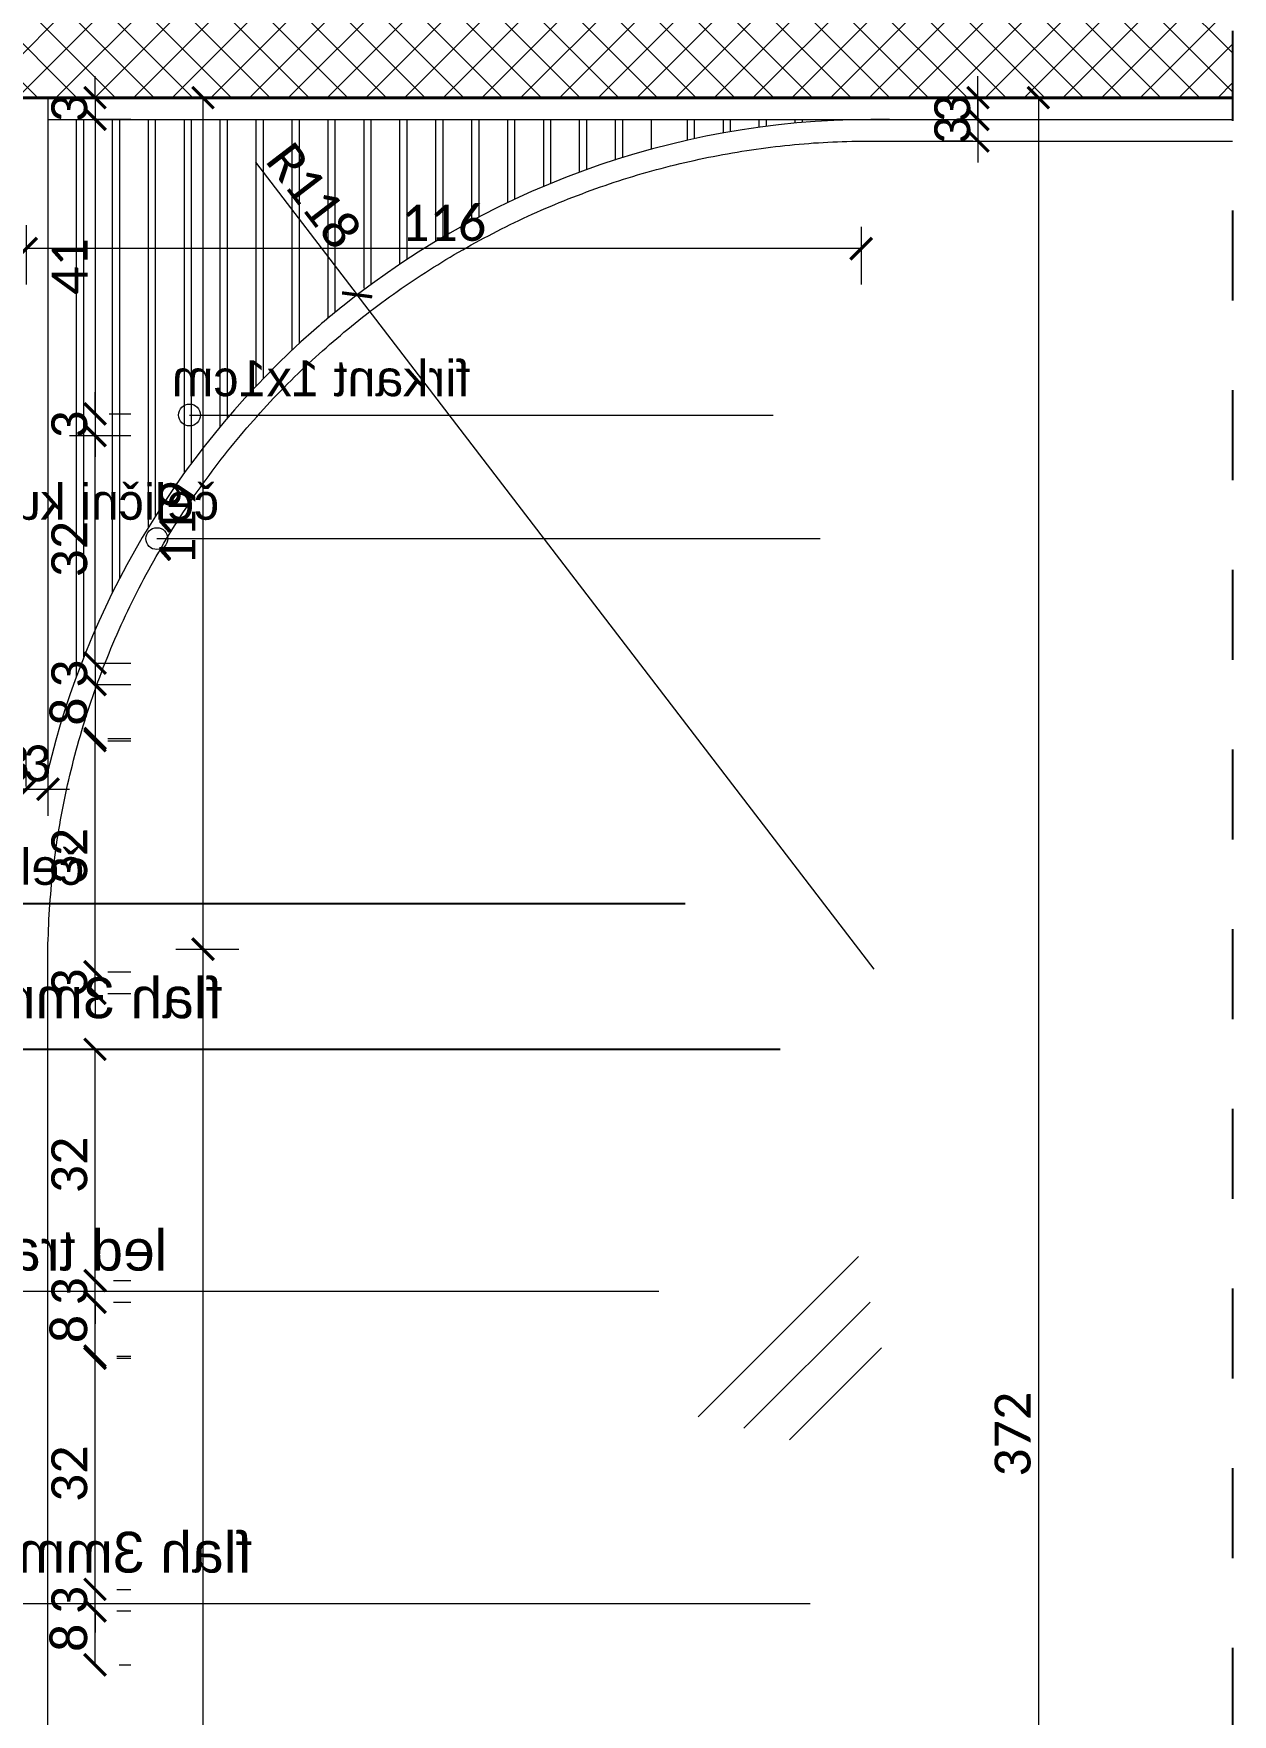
# Model space of a CAD drawing. Header units: centimetres. Extents: x -26724 to 60145, y -23645 to 6771.
# Drawn here: x 7761.1 to 7927.9, y 533.3 to 767.2 of the extents above; entities that cross this region are included whole.
import ezdxf

# ---------------------------------------------------------------- set-up
doc = ezdxf.new("R2010")
doc.units = ezdxf.units.CM
doc.linetypes.add('DALEKOVOD_VN', pattern=[5, 2.5, -2.5])
doc.layers.add('3.IZGLED 2', color=7, linetype='Continuous', lineweight=9, true_color=0x4a4a4a)
doc.layers.add('IZGLED 2', color=253, linetype='Continuous', lineweight=9, true_color=0x828282)
doc.layers.add('4.KOTE', color=88, linetype='Continuous', lineweight=15)
doc.layers.add('zid', color=7, linetype='Continuous', lineweight=40)
doc.layers.add('tekst', color=7, linetype='Continuous')
doc.layers.add('tekst @ 50', color=7, linetype='Continuous')
doc.styles.add('Notes', font='arial.ttf', dxfattribs={"height": 3})
doc.styles.get("Standard").update_dxf_attribs({"font": 'calibri.ttf'})
doc.dimstyles.new('ja 1 30 izgledi zidova', dxfattribs={"dimtxt": 5, "dimasz": 3, "dimexe": 5, "dimexo": 5, "dimgap": 1, "dimtad": 1, "dimdec": 0, "dimtxsty": 'Standard', "dimblk": 'ARCHTICK', "dimcen": 2.5, "dimclrd": 256, "dimclrt": 7, "dimadec": 0, "dimazin": 0, "dimtfac": 1, "dimtdec": 0, "dimtix": 1, "dimtmove": 1, "dimatfit": 3, "dimldrblk": 'ARCHTICK', "dimfxl": 5, "dimfxlon": 1, "dimlwd": 0, "dimlwe": 9, "dimarcsym": 0})

# ---------------------------------------------------------------- blocks, each defined once
blk = doc.blocks.new('_ArchTick')
at = {"color": 0, "linetype": 'ByBlock', "const_width": 0.15}
blk.add_lwpolyline([(-0.5, -0.5), (0.5, 0.5)], dxfattribs=at)
blk = doc.blocks.new('*D1293')
at = {"layer": '4.KOTE', "color": 0, "lineweight": 9, "transparency": 16777216}
for p, q in [((7760.08, 740.56), (7760.08, 732.28)), ((7876.26, 740.34), (7876.26, 732.28))]:
    blk.add_line(p, q, dxfattribs=at)
at = {"layer": '4.KOTE', "lineweight": 0, "transparency": 16777216}
blk.add_line((7876.26, 737.28), (7760.08, 737.28), dxfattribs=at)
at = {"layer": 'Defpoints', "color": 0, "transparency": 16777216}
for p in [(7760.08, 752.26, -13.5), (7876.26, 752.26, 14.67), (7760.08, 737.28)]:
    blk.add_point(p, dxfattribs=at)
at = {"layer": '4.KOTE', "lineweight": 0, "transparency": 16777216, "xscale": 3, "yscale": 3, "zscale": 3, "rotation": 180}
blk.add_blockref('_ArchTick', (7760.08, 737.28), dxfattribs=at)
at = {"layer": '4.KOTE', "lineweight": 0, "transparency": 16777216, "xscale": 3, "yscale": 3, "zscale": 3}
blk.add_blockref('_ArchTick', (7876.26, 737.28), dxfattribs=at)
at = {"layer": '4.KOTE', "color": 7, "transparency": 16777216, "insert": (7818.17, 740.84), "char_height": 5, "attachment_point": 5}
blk.add_mtext('116', dxfattribs=at)
blk = doc.blocks.new('*D1294')
at = {"layer": '4.KOTE', "color": 0, "lineweight": 9, "transparency": 16777216}
for p, q in [((7789.57, 758.29), (7779.67, 758.29)), ((7780.91, 639.79), (7789.67, 639.79))]:
    blk.add_line(p, q, dxfattribs=at)
at = {"layer": '4.KOTE', "lineweight": 0, "transparency": 16777216}
blk.add_line((7784.67, 758.29), (7784.67, 639.79), dxfattribs=at)
at = {"layer": 'Defpoints', "color": 0, "transparency": 16777216}
for p in [(7874.16, 758.29, -13.5), (7763.08, 639.79, 14.67), (7784.67, 639.79)]:
    blk.add_point(p, dxfattribs=at)
at = {"layer": '4.KOTE', "lineweight": 0, "transparency": 16777216, "xscale": 3, "yscale": 3, "zscale": 3}
for p, rotation in [((7784.67, 758.29), 90), ((7784.67, 639.79), 270)]:
    blk.add_blockref('_ArchTick', p, dxfattribs=dict(at, rotation=rotation))
at = {"layer": '4.KOTE', "color": 7, "transparency": 16777216, "insert": (7781.11, 699.04), "char_height": 5, "attachment_point": 5, "rotation": 90}
blk.add_mtext('119', dxfattribs=at)
blk = doc.blocks.new('*D1295')
at = {"layer": '4.KOTE', "color": 0, "lineweight": 9, "transparency": 16777216}
for p, q in [((7895.95, 758.29), (7905.91, 758.29)), ((7895.95, 386.29), (7905.91, 386.29))]:
    blk.add_line(p, q, dxfattribs=at)
at = {"layer": '4.KOTE', "lineweight": 0, "transparency": 16777216}
blk.add_line((7900.91, 758.29), (7900.91, 386.29), dxfattribs=at)
at = {"layer": 'Defpoints', "color": 0, "transparency": 16777216}
for p in [(7763.08, 758.29, -13.67), (7763.08, 386.29, -13.5), (7900.91, 386.29)]:
    blk.add_point(p, dxfattribs=at)
at = {"layer": '4.KOTE', "lineweight": 0, "transparency": 16777216, "xscale": 3, "yscale": 3, "zscale": 3}
for p, rotation in [((7900.91, 758.29), 90), ((7900.91, 386.29), 270)]:
    blk.add_blockref('_ArchTick', p, dxfattribs=dict(at, rotation=rotation))
at = {"layer": '4.KOTE', "color": 7, "transparency": 16777216, "insert": (7897.35, 572.29), "char_height": 5, "attachment_point": 5, "rotation": 90}
blk.add_mtext('372', dxfattribs=at)
blk = doc.blocks.new('*D1296')
at = {"layer": '4.KOTE', "lineweight": 0, "transparency": 16777216}
for p, q in [((7892.51, 758.29), (7892.51, 761.29)), ((7892.51, 758.29), (7892.51, 755.27)), ((7892.51, 755.27), (7892.51, 752.27))]:
    blk.add_line(p, q, dxfattribs=at)
at = {"layer": '4.KOTE', "color": 0, "lineweight": 9, "transparency": 16777216}
for p, q in [((7891.09, 758.29), (7897.51, 758.29)), ((7890.57, 755.27), (7897.51, 755.27))]:
    blk.add_line(p, q, dxfattribs=at)
at = {"layer": 'Defpoints', "color": 0, "transparency": 16777216}
for p in [(7886.21, 758.29, -13.5), (7884.42, 755.27, -13.59), (7892.51, 755.27)]:
    blk.add_point(p, dxfattribs=at)
at = {"layer": '4.KOTE', "lineweight": 0, "transparency": 16777216, "xscale": 3, "yscale": 3, "zscale": 3}
for p, rotation in [((7892.51, 758.29), 270), ((7892.51, 755.27), 90)]:
    blk.add_blockref('_ArchTick', p, dxfattribs=dict(at, rotation=rotation))
at = {"layer": '4.KOTE', "color": 7, "transparency": 16777216, "insert": (7888.95, 756.78), "char_height": 5, "attachment_point": 5, "rotation": 90}
blk.add_mtext('3', dxfattribs=at)
blk = doc.blocks.new('*D1297')
at = {"layer": '4.KOTE', "lineweight": 0, "transparency": 16777216}
for p, q in [((7892.51, 755.27), (7892.51, 758.27)), ((7892.51, 755.27), (7892.51, 752.26)), ((7892.51, 752.26), (7892.51, 749.26))]:
    blk.add_line(p, q, dxfattribs=at)
at = {"layer": '4.KOTE', "color": 0, "lineweight": 9, "transparency": 16777216}
for p, q in [((7890.57, 755.27), (7897.51, 755.27)), ((7891.79, 752.26), (7887.51, 752.26))]:
    blk.add_line(p, q, dxfattribs=at)
at = {"layer": 'Defpoints', "color": 0, "transparency": 16777216}
for p in [(7884.42, 755.27, -13.59), (7892.51, 752.26), (7894.95, 752.26, 4.48)]:
    blk.add_point(p, dxfattribs=at)
at = {"layer": '4.KOTE', "lineweight": 0, "transparency": 16777216, "xscale": 3, "yscale": 3, "zscale": 3}
for p, rotation in [((7892.51, 755.27), 270), ((7892.51, 752.26), 90)]:
    blk.add_blockref('_ArchTick', p, dxfattribs=dict(at, rotation=rotation))
at = {"layer": '4.KOTE', "color": 7, "transparency": 16777216, "insert": (7888.95, 753.76), "char_height": 5, "attachment_point": 5, "rotation": 90}
blk.add_mtext('3', dxfattribs=at)
blk = doc.blocks.new('*D1300')
at = {"layer": '4.KOTE', "color": 0, "lineweight": 9, "transparency": 16777216}
for p, q in [((7757.08, 662.71), (7757.08, 667.06)), ((7760.08, 662.42), (7760.08, 667.06))]:
    blk.add_line(p, q, dxfattribs=at)
at = {"layer": '4.KOTE', "lineweight": 0, "transparency": 16777216}
for p, q in [((7757.08, 662.06), (7754.08, 662.06)), ((7757.08, 662.06), (7760.08, 662.06)), ((7760.08, 662.06), (7763.08, 662.06))]:
    blk.add_line(p, q, dxfattribs=at)
at = {"layer": 'Defpoints', "color": 0, "transparency": 16777216}
for p in [(7760.08, 662.06), (7757.08, 660.53, -13.5), (7760.08, 659.96, -13.57)]:
    blk.add_point(p, dxfattribs=at)
at = {"layer": '4.KOTE', "lineweight": 0, "transparency": 16777216, "xscale": 3, "yscale": 3, "zscale": 3}
blk.add_blockref('_ArchTick', (7757.08, 662.06), dxfattribs=at)
at = {"layer": '4.KOTE', "lineweight": 0, "transparency": 16777216, "xscale": 3, "yscale": 3, "zscale": 3, "rotation": 180}
blk.add_blockref('_ArchTick', (7760.08, 662.06), dxfattribs=at)
at = {"layer": '4.KOTE', "color": 7, "transparency": 16777216, "insert": (7758.58, 665.62), "char_height": 5, "attachment_point": 5}
blk.add_mtext('3', dxfattribs=at)
blk = doc.blocks.new('*D1301')
at = {"layer": '4.KOTE', "color": 0, "lineweight": 9, "transparency": 16777216}
for p, q in [((7760.08, 662.42), (7760.08, 667.06)), ((7763.11, 658.34), (7763.11, 667.06))]:
    blk.add_line(p, q, dxfattribs=at)
at = {"layer": '4.KOTE', "lineweight": 0, "transparency": 16777216}
for p, q in [((7760.08, 662.06), (7757.08, 662.06)), ((7760.08, 662.06), (7763.11, 662.06)), ((7763.11, 662.06), (7766.11, 662.06))]:
    blk.add_line(p, q, dxfattribs=at)
at = {"layer": 'Defpoints', "color": 0, "transparency": 16777216}
for p in [(7763.11, 662.06), (7760.08, 659.96, -13.57), (7763.11, 640.94, 14.67)]:
    blk.add_point(p, dxfattribs=at)
at = {"layer": '4.KOTE', "lineweight": 0, "transparency": 16777216, "xscale": 3, "yscale": 3, "zscale": 3}
blk.add_blockref('_ArchTick', (7760.08, 662.06), dxfattribs=at)
at = {"layer": '4.KOTE', "lineweight": 0, "transparency": 16777216, "xscale": 3, "yscale": 3, "zscale": 3, "rotation": 180}
blk.add_blockref('_ArchTick', (7763.11, 662.06), dxfattribs=at)
at = {"layer": '4.KOTE', "color": 7, "transparency": 16777216, "insert": (7761.59, 665.62), "char_height": 5, "attachment_point": 5}
blk.add_mtext('3', dxfattribs=at)
blk = doc.blocks.new('*D1302')
at = {"layer": '4.KOTE', "lineweight": 0, "transparency": 16777216}
for p in [(7791.96, 749.31), (7878.08, 637)]:
    blk.add_line(p, (7806.12, 730.85), dxfattribs=at)
at = {"layer": 'Defpoints', "color": 0, "transparency": 16777216}
for p in [(7806.12, 730.85, -47.42), (7878.08, 637, -47.42)]:
    blk.add_point(p, dxfattribs=at)
at = {"layer": '4.KOTE', "lineweight": 0, "transparency": 16777216, "xscale": 3, "yscale": 3, "zscale": 3, "rotation": 307.4787330538172}
blk.add_blockref('_ArchTick', (7806.12, 730.85), dxfattribs=at)
at = {"layer": '4.KOTE', "color": 7, "transparency": 16777216, "insert": (7800.04, 744.63), "char_height": 5, "attachment_point": 5, "rotation": 307.4787}
blk.add_mtext('R118', dxfattribs=at)
blk = doc.blocks.new('*D1303')
at = {"layer": '4.KOTE', "color": 0, "lineweight": 9, "transparency": 16777216}
for p, q in [((7784.67, 639.79), (7789.67, 639.79)), ((7786.4, 386.29), (7789.67, 386.29))]:
    blk.add_line(p, q, dxfattribs=at)
at = {"layer": '4.KOTE', "lineweight": 0, "transparency": 16777216}
blk.add_line((7784.67, 639.79), (7784.67, 386.29), dxfattribs=at)
at = {"layer": 'Defpoints', "color": 0, "transparency": 16777216}
for p in [(7784.67, 639.79), (7784.67, 386.29, -13.5), (7784.67, 386.29)]:
    blk.add_point(p, dxfattribs=at)
at = {"layer": '4.KOTE', "lineweight": 0, "transparency": 16777216, "xscale": 3, "yscale": 3, "zscale": 3}
for p, rotation in [((7784.67, 639.79), 90), ((7784.67, 386.29), 270)]:
    blk.add_blockref('_ArchTick', p, dxfattribs=dict(at, rotation=rotation))
at = {"layer": '4.KOTE', "color": 7, "transparency": 16777216, "insert": (7781.11, 513.04), "char_height": 5, "attachment_point": 5, "rotation": 90}
blk.add_mtext('253', dxfattribs=at)
blk = doc.blocks.new('*D1304')
at = {"layer": '4.KOTE', "lineweight": 0, "transparency": 16777216}
for p, q in [((7769.65, 758.29), (7769.65, 761.29)), ((7769.65, 758.29), (7769.65, 755.29)), ((7769.65, 755.29), (7769.65, 752.29))]:
    blk.add_line(p, q, dxfattribs=at)
at = {"layer": '4.KOTE', "color": 0, "lineweight": 9, "transparency": 16777216}
for p, q in [((7772.35, 758.29), (7774.65, 758.29)), ((7769.81, 755.29), (7774.65, 755.29))]:
    blk.add_line(p, q, dxfattribs=at)
at = {"layer": 'Defpoints', "color": 0, "transparency": 16777216}
for p in [(7767.17, 758.29, -31.56), (7767.17, 755.29, -13.5), (7769.65, 755.29)]:
    blk.add_point(p, dxfattribs=at)
at = {"layer": '4.KOTE', "lineweight": 0, "transparency": 16777216, "xscale": 3, "yscale": 3, "zscale": 3}
for p, rotation in [((7769.65, 758.29), 270), ((7769.65, 755.29), 90)]:
    blk.add_blockref('_ArchTick', p, dxfattribs=dict(at, rotation=rotation))
at = {"layer": '4.KOTE', "color": 7, "transparency": 16777216, "insert": (7766.09, 756.79), "char_height": 5, "attachment_point": 5, "rotation": 90}
blk.add_mtext('3', dxfattribs=at)
blk = doc.blocks.new('*D1305')
at = {"layer": '4.KOTE', "lineweight": 0, "transparency": 16777216}
blk.add_line((7769.65, 755.29), (7769.65, 714.29), dxfattribs=at)
at = {"layer": '4.KOTE', "color": 0, "lineweight": 9, "transparency": 16777216}
for p, q in [((7769.81, 755.29), (7774.65, 755.29)), ((7771.6, 714.29), (7774.65, 714.29))]:
    blk.add_line(p, q, dxfattribs=at)
at = {"layer": 'Defpoints', "color": 0, "transparency": 16777216}
for p in [(7767.17, 755.29, -13.5), (7767.17, 714.29, -23.36), (7769.65, 714.29)]:
    blk.add_point(p, dxfattribs=at)
at = {"layer": '4.KOTE', "lineweight": 0, "transparency": 16777216, "xscale": 3, "yscale": 3, "zscale": 3}
for p, rotation in [((7769.65, 755.29), 90), ((7769.65, 714.29), 270)]:
    blk.add_blockref('_ArchTick', p, dxfattribs=dict(at, rotation=rotation))
at = {"layer": '4.KOTE', "color": 7, "transparency": 16777216, "insert": (7766.13, 734.79), "char_height": 5, "attachment_point": 5, "rotation": 90}
blk.add_mtext('41', dxfattribs=at)
blk = doc.blocks.new('*D1306')
at = {"layer": '4.KOTE', "lineweight": 0, "transparency": 16777216}
for p, q in [((7769.65, 714.29), (7769.65, 717.29)), ((7769.65, 714.29), (7769.65, 711.29)), ((7769.65, 711.29), (7769.65, 708.29))]:
    blk.add_line(p, q, dxfattribs=at)
at = {"layer": '4.KOTE', "color": 0, "lineweight": 9, "transparency": 16777216}
for p, q in [((7771.6, 714.29), (7774.65, 714.29)), ((7770.57, 711.29), (7774.65, 711.29))]:
    blk.add_line(p, q, dxfattribs=at)
at = {"layer": 'Defpoints', "color": 0, "transparency": 16777216}
for p in [(7767.17, 714.29, -23.36), (7767.17, 711.29, -5.3), (7769.65, 711.29)]:
    blk.add_point(p, dxfattribs=at)
at = {"layer": '4.KOTE', "lineweight": 0, "transparency": 16777216, "xscale": 3, "yscale": 3, "zscale": 3}
for p, rotation in [((7769.65, 714.29), 270), ((7769.65, 711.29), 90)]:
    blk.add_blockref('_ArchTick', p, dxfattribs=dict(at, rotation=rotation))
at = {"layer": '4.KOTE', "color": 7, "transparency": 16777216, "insert": (7766.09, 712.79), "char_height": 5, "attachment_point": 5, "rotation": 90}
blk.add_mtext('3', dxfattribs=at)
blk = doc.blocks.new('*D1316')
at = {"layer": '4.KOTE', "lineweight": 0, "transparency": 16777216}
blk.add_line((7769.65, 540.21), (7769.65, 547.71), dxfattribs=at)
at = {"layer": '4.KOTE', "color": 0, "lineweight": 9, "transparency": 16777216}
for p, q in [((7772.69, 547.71), (7774.65, 547.71)), ((7773.02, 540.21), (7774.65, 540.21))]:
    blk.add_line(p, q, dxfattribs=at)
at = {"layer": 'Defpoints', "color": 0, "transparency": 16777216}
for p in [(7761.46, 547.71, -66.1), (7769.65, 547.71), (7761.46, 540.21, -79.6)]:
    blk.add_point(p, dxfattribs=at)
at = {"layer": '4.KOTE', "lineweight": 0, "transparency": 16777216, "xscale": 3, "yscale": 3, "zscale": 3}
for p, rotation in [((7769.65, 547.71), 90), ((7769.65, 540.21), 270)]:
    blk.add_blockref('_ArchTick', p, dxfattribs=dict(at, rotation=rotation))
at = {"layer": '4.KOTE', "color": 7, "transparency": 16777216, "insert": (7766.09, 543.96), "char_height": 5, "attachment_point": 5, "rotation": 90}
blk.add_mtext('8', dxfattribs=at)
blk = doc.blocks.new('*D1317')
at = {"layer": '4.KOTE', "lineweight": 0, "transparency": 16777216}
for p, q in [((7769.65, 550.71), (7769.65, 553.71)), ((7769.65, 547.71), (7769.65, 550.71)), ((7769.65, 547.71), (7769.65, 544.71))]:
    blk.add_line(p, q, dxfattribs=at)
at = {"layer": '4.KOTE', "color": 0, "lineweight": 9, "transparency": 16777216}
for p, q in [((7772.69, 550.71), (7774.65, 550.71)), ((7772.69, 547.71), (7774.65, 547.71))]:
    blk.add_line(p, q, dxfattribs=at)
at = {"layer": 'Defpoints', "color": 0, "transparency": 16777216}
for p in [(7761.46, 550.71, -66.1), (7769.65, 550.71), (7761.46, 547.71, -66.1)]:
    blk.add_point(p, dxfattribs=at)
at = {"layer": '4.KOTE', "lineweight": 0, "transparency": 16777216, "xscale": 3, "yscale": 3, "zscale": 3}
for p, rotation in [((7769.65, 550.71), 270), ((7769.65, 547.71), 90)]:
    blk.add_blockref('_ArchTick', p, dxfattribs=dict(at, rotation=rotation))
at = {"layer": '4.KOTE', "color": 7, "transparency": 16777216, "insert": (7766.09, 549.21), "char_height": 5, "attachment_point": 5, "rotation": 90}
blk.add_mtext('3', dxfattribs=at)
blk = doc.blocks.new('*D1318')
at = {"layer": '4.KOTE', "lineweight": 0, "transparency": 16777216}
blk.add_line((7769.65, 550.71), (7769.65, 582.88), dxfattribs=at)
at = {"layer": '4.KOTE', "color": 0, "lineweight": 9, "transparency": 16777216}
for p, q in [((7772.69, 582.88), (7774.65, 582.88)), ((7772.69, 550.71), (7774.65, 550.71))]:
    blk.add_line(p, q, dxfattribs=at)
at = {"layer": 'Defpoints', "color": 0, "transparency": 16777216}
for p in [(7761.46, 582.88, -66.1), (7769.65, 582.88), (7761.46, 550.71, -66.1)]:
    blk.add_point(p, dxfattribs=at)
at = {"layer": '4.KOTE', "lineweight": 0, "transparency": 16777216, "xscale": 3, "yscale": 3, "zscale": 3}
for p, rotation in [((7769.65, 582.88), 90), ((7769.65, 550.71), 270)]:
    blk.add_blockref('_ArchTick', p, dxfattribs=dict(at, rotation=rotation))
at = {"layer": '4.KOTE', "color": 7, "transparency": 16777216, "insert": (7766.09, 566.79), "char_height": 5, "attachment_point": 5, "rotation": 90}
blk.add_mtext('32', dxfattribs=at)
blk = doc.blocks.new('*D1319')
at = {"layer": '4.KOTE', "lineweight": 0, "transparency": 16777216}
blk.add_line((7769.65, 583.18), (7769.65, 590.68), dxfattribs=at)
at = {"layer": '4.KOTE', "color": 0, "lineweight": 9, "transparency": 16777216}
for p, q in [((7772.22, 590.68), (7774.65, 590.68)), ((7772.69, 583.18), (7774.65, 583.18))]:
    blk.add_line(p, q, dxfattribs=at)
at = {"layer": 'Defpoints', "color": 0, "transparency": 16777216}
for p in [(7761.46, 590.68, -52.6), (7769.65, 590.68), (7761.46, 583.18, -66.1)]:
    blk.add_point(p, dxfattribs=at)
at = {"layer": '4.KOTE', "lineweight": 0, "transparency": 16777216, "xscale": 3, "yscale": 3, "zscale": 3}
for p, rotation in [((7769.65, 590.68), 90), ((7769.65, 583.18), 270)]:
    blk.add_blockref('_ArchTick', p, dxfattribs=dict(at, rotation=rotation))
at = {"layer": '4.KOTE', "color": 7, "transparency": 16777216, "insert": (7766.09, 586.93), "char_height": 5, "attachment_point": 5, "rotation": 90}
blk.add_mtext('8', dxfattribs=at)
blk = doc.blocks.new('*D1320')
at = {"layer": '4.KOTE', "lineweight": 0, "transparency": 16777216}
for p, q in [((7769.65, 593.68), (7769.65, 596.68)), ((7769.65, 590.68), (7769.65, 593.68)), ((7769.65, 590.68), (7769.65, 587.68))]:
    blk.add_line(p, q, dxfattribs=at)
at = {"layer": '4.KOTE', "color": 0, "lineweight": 9, "transparency": 16777216}
for p, q in [((7772.22, 593.68), (7774.65, 593.68)), ((7772.22, 590.68), (7774.65, 590.68))]:
    blk.add_line(p, q, dxfattribs=at)
at = {"layer": 'Defpoints', "color": 0, "transparency": 16777216}
for p in [(7761.46, 593.68, -52.6), (7769.65, 593.68), (7761.46, 590.68, -52.6)]:
    blk.add_point(p, dxfattribs=at)
at = {"layer": '4.KOTE', "lineweight": 0, "transparency": 16777216, "xscale": 3, "yscale": 3, "zscale": 3}
for p, rotation in [((7769.65, 593.68), 270), ((7769.65, 590.68), 90)]:
    blk.add_blockref('_ArchTick', p, dxfattribs=dict(at, rotation=rotation))
at = {"layer": '4.KOTE', "color": 7, "transparency": 16777216, "insert": (7766.09, 592.18), "char_height": 5, "attachment_point": 5, "rotation": 90}
blk.add_mtext('3', dxfattribs=at)
blk = doc.blocks.new('*D1321')
at = {"layer": '4.KOTE', "lineweight": 0, "transparency": 16777216}
blk.add_line((7769.65, 593.68), (7769.65, 625.85), dxfattribs=at)
at = {"layer": '4.KOTE', "color": 0, "lineweight": 9, "transparency": 16777216}
for p, q in [((7772.22, 625.85), (7774.65, 625.85)), ((7772.22, 593.68), (7774.65, 593.68))]:
    blk.add_line(p, q, dxfattribs=at)
at = {"layer": 'Defpoints', "color": 0, "transparency": 16777216}
for p in [(7761.46, 625.85, -52.6), (7769.65, 625.85), (7761.46, 593.68, -52.6)]:
    blk.add_point(p, dxfattribs=at)
at = {"layer": '4.KOTE', "lineweight": 0, "transparency": 16777216, "xscale": 3, "yscale": 3, "zscale": 3}
for p, rotation in [((7769.65, 625.85), 90), ((7769.65, 593.68), 270)]:
    blk.add_blockref('_ArchTick', p, dxfattribs=dict(at, rotation=rotation))
at = {"layer": '4.KOTE', "color": 7, "transparency": 16777216, "insert": (7766.09, 609.76), "char_height": 5, "attachment_point": 5, "rotation": 90}
blk.add_mtext('32', dxfattribs=at)
blk = doc.blocks.new('*D1323')
at = {"layer": '4.KOTE', "lineweight": 0, "transparency": 16777216}
for p, q in [((7769.65, 636.65), (7769.65, 639.65)), ((7769.65, 633.65), (7769.65, 636.65)), ((7769.65, 633.65), (7769.65, 630.65))]:
    blk.add_line(p, q, dxfattribs=at)
at = {"layer": '4.KOTE', "color": 0, "lineweight": 9, "transparency": 16777216}
for p, q in [((7771.45, 636.65), (7774.65, 636.65)), ((7771.45, 633.65), (7774.65, 633.65))]:
    blk.add_line(p, q, dxfattribs=at)
at = {"layer": 'Defpoints', "color": 0, "transparency": 16777216}
for p in [(7761.46, 636.65, -39.1), (7769.65, 636.65), (7761.46, 633.65, -39.1)]:
    blk.add_point(p, dxfattribs=at)
at = {"layer": '4.KOTE', "lineweight": 0, "transparency": 16777216, "xscale": 3, "yscale": 3, "zscale": 3}
for p, rotation in [((7769.65, 636.65), 270), ((7769.65, 633.65), 90)]:
    blk.add_blockref('_ArchTick', p, dxfattribs=dict(at, rotation=rotation))
at = {"layer": '4.KOTE', "color": 7, "transparency": 16777216, "insert": (7766.09, 635.15), "char_height": 5, "attachment_point": 5, "rotation": 90}
blk.add_mtext('3', dxfattribs=at)
blk = doc.blocks.new('*D1324')
at = {"layer": '4.KOTE', "lineweight": 0, "transparency": 16777216}
blk.add_line((7769.65, 636.65), (7769.65, 668.81), dxfattribs=at)
at = {"layer": '4.KOTE', "color": 0, "lineweight": 9, "transparency": 16777216}
for p, q in [((7771.45, 668.81), (7774.65, 668.81)), ((7771.45, 636.65), (7774.65, 636.65))]:
    blk.add_line(p, q, dxfattribs=at)
at = {"layer": 'Defpoints', "color": 0, "transparency": 16777216}
for p in [(7761.46, 668.81, -39.1), (7769.65, 668.81), (7761.46, 636.65, -39.1)]:
    blk.add_point(p, dxfattribs=at)
at = {"layer": '4.KOTE', "lineweight": 0, "transparency": 16777216, "xscale": 3, "yscale": 3, "zscale": 3}
for p, rotation in [((7769.65, 668.81), 90), ((7769.65, 636.65), 270)]:
    blk.add_blockref('_ArchTick', p, dxfattribs=dict(at, rotation=rotation))
at = {"layer": '4.KOTE', "color": 7, "transparency": 16777216, "insert": (7766.09, 652.73), "char_height": 5, "attachment_point": 5, "rotation": 90}
blk.add_mtext('32', dxfattribs=at)
blk = doc.blocks.new('*D1325')
at = {"layer": '4.KOTE', "color": 0, "lineweight": 9, "transparency": 16777216}
for p, q in [((7766.1, 711.29), (7774.65, 711.29)), ((7770.07, 679.61), (7774.65, 679.61))]:
    blk.add_line(p, q, dxfattribs=at)
at = {"layer": '4.KOTE', "lineweight": 0, "transparency": 16777216}
blk.add_line((7769.65, 679.61), (7769.65, 711.29), dxfattribs=at)
at = {"layer": 'Defpoints', "color": 0, "transparency": 16777216}
for p in [(7761.46, 711.29, -5.3), (7769.65, 711.29), (7761.46, 679.61, -25.6)]:
    blk.add_point(p, dxfattribs=at)
at = {"layer": '4.KOTE', "lineweight": 0, "transparency": 16777216, "xscale": 3, "yscale": 3, "zscale": 3}
for p, rotation in [((7769.65, 711.29), 90), ((7769.65, 679.61), 270)]:
    blk.add_blockref('_ArchTick', p, dxfattribs=dict(at, rotation=rotation))
at = {"layer": '4.KOTE', "color": 7, "transparency": 16777216, "insert": (7766.09, 695.45), "char_height": 5, "attachment_point": 5, "rotation": 90}
blk.add_mtext('32', dxfattribs=at)
blk = doc.blocks.new('*D1326')
at = {"layer": '4.KOTE', "lineweight": 0, "transparency": 16777216}
blk.add_line((7769.65, 676.61), (7769.65, 669.11), dxfattribs=at)
at = {"layer": '4.KOTE', "color": 0, "lineweight": 9, "transparency": 16777216}
for p, q in [((7770.07, 676.61), (7774.65, 676.61)), ((7771.45, 669.11), (7774.65, 669.11))]:
    blk.add_line(p, q, dxfattribs=at)
at = {"layer": 'Defpoints', "color": 0, "transparency": 16777216}
for p in [(7761.46, 676.61, -25.6), (7761.46, 669.11, -39.1), (7769.65, 669.11)]:
    blk.add_point(p, dxfattribs=at)
at = {"layer": '4.KOTE', "lineweight": 0, "transparency": 16777216, "xscale": 3, "yscale": 3, "zscale": 3}
for p, rotation in [((7769.65, 676.61), 90), ((7769.65, 669.11), 270)]:
    blk.add_blockref('_ArchTick', p, dxfattribs=dict(at, rotation=rotation))
at = {"layer": '4.KOTE', "color": 7, "transparency": 16777216, "insert": (7766.09, 672.86), "char_height": 5, "attachment_point": 5, "rotation": 90}
blk.add_mtext('8', dxfattribs=at)
blk = doc.blocks.new('*D1327')
at = {"layer": '4.KOTE', "lineweight": 0, "transparency": 16777216}
for p, q in [((7769.65, 679.61), (7769.65, 682.61)), ((7769.65, 679.61), (7769.65, 676.61)), ((7769.65, 676.61), (7769.65, 673.61))]:
    blk.add_line(p, q, dxfattribs=at)
at = {"layer": '4.KOTE', "color": 0, "lineweight": 9, "transparency": 16777216}
for p, q in [((7770, 679.61), (7774.65, 679.61)), ((7770, 676.61), (7774.65, 676.61))]:
    blk.add_line(p, q, dxfattribs=at)
at = {"layer": 'Defpoints', "color": 0, "transparency": 16777216}
for p in [(7761.21, 679.61, -25.6), (7761.21, 676.61, -25.6), (7769.65, 676.61)]:
    blk.add_point(p, dxfattribs=at)
at = {"layer": '4.KOTE', "lineweight": 0, "transparency": 16777216, "xscale": 3, "yscale": 3, "zscale": 3}
for p, rotation in [((7769.65, 679.61), 270), ((7769.65, 676.61), 90)]:
    blk.add_blockref('_ArchTick', p, dxfattribs=dict(at, rotation=rotation))
at = {"layer": '4.KOTE', "color": 7, "transparency": 16777216, "insert": (7766.09, 678.11), "char_height": 5, "attachment_point": 5, "rotation": 90}
blk.add_mtext('3', dxfattribs=at)

msp = doc.modelspace()

# ---------------------------------------------------------------- hatches: boundary and pattern name
at = {"layer": '3.IZGLED 2', "true_color": 0x136734}
h = msp.add_hatch(dxfattribs=at)
h.set_pattern_fill('ANSI37', color=116, scale=1.2)
h.set_pattern_definition([(45, (831.1012, -1e-13), (-2.6940768, 2.6940768), []), (135, (831.1012, -1e-13), (-2.6940768, -2.6940768), [])])
h.paths.add_polyline_path([(7400.01, 778.29), (7400.01, 758.29), (7927.91, 758.29), (7927.91, 778.29)])

# ---------------------------------------------------------------- linework, layer by layer
at = {"linetype": 'DALEKOVOD_VN', "ltscale": 5}
msp.add_line((7927.91, 842.57, -13.5), (7927.91, 326.53, -13.5), dxfattribs=at)
at = {"layer": '3.IZGLED 2'}
for p, q in [((7763.08, 758.29, -13.67), (7763.08, 726.79, -13.67)), ((7763.08, 755.27, -13.84), (7927.91, 755.27, -13.5)), ((7767.08, 677.81, -13.67), (7767.08, 755.27, -13.67)), ((7768.08, 680.43, -13.67), (7768.08, 755.27, -13.67)), ((7772.08, 689.44, -13.67), (7772.08, 755.27, -13.67)), ((7773.08, 691.42, -13.67), (7773.08, 755.27, -13.67)), ((7777.08, 698.52, -13.67), (7777.08, 755.27, -13.67)), ((7778.08, 700.13, -13.67), (7778.08, 755.27, -13.67)), ((7782.08, 706.06, -13.67), (7782.08, 755.27, -13.67)), ((7783.08, 707.43, -13.67), (7783.08, 755.27, -13.67)), ((7787.08, 712.53, -13.67), (7787.08, 755.27, -13.67)), ((7788.08, 713.72, -13.67), (7788.08, 755.27, -13.67)), ((7792.08, 718.18, -13.67), (7792.08, 755.27, -13.67)), ((7793.08, 719.22, -13.67), (7793.08, 755.27, -13.67)), ((7797.08, 723.17, -13.67), (7797.08, 755.27, -13.67)), ((7798.08, 724.1, -13.67), (7798.08, 755.27, -13.67)), ((7802.08, 727.61, -13.67), (7802.08, 755.27, -13.67)), ((7803.08, 728.44, -13.67), (7803.08, 755.27, -13.67)), ((7807.08, 731.79, -13.67), (7807.08, 755.27, -13.67)), ((7808.08, 732.31, -13.67), (7808.08, 755.27, -13.67)), ((7812.08, 735.11, -13.67), (7812.08, 755.27, -13.67)), ((7813.08, 735.77, -13.67), (7813.08, 755.27, -13.67)), ((7817.08, 738.28, -13.67), (7817.08, 755.27, -13.67)), ((7818.08, 738.87, -13.67), (7818.08, 755.27, -13.67)), ((7822.08, 741.11, -13.67), (7822.08, 755.27, -13.67)), ((7823.08, 741.64, -13.67), (7823.08, 755.27, -13.67)), ((7827.08, 743.64, -13.67), (7827.08, 755.27, -13.67)), ((7828.08, 744.12, -13.67), (7828.08, 755.27, -13.67)), ((7832.08, 745.89, -13.67), (7832.08, 755.27, -13.67)), ((7833.08, 746.31, -13.67), (7833.08, 755.27, -13.67)), ((7837.08, 747.87, -13.67), (7837.08, 755.27, -13.67)), ((7838.08, 748.23, -13.67), (7838.08, 755.27, -13.67)), ((7842.08, 749.59, -13.67), (7842.08, 755.27, -13.67)), ((7843.08, 749.91, -13.67), (7843.08, 755.27, -13.67)), ((7847.08, 751.07, -13.67), (7847.08, 755.27, -13.67)), ((7852.08, 752.32, -13.67), (7852.08, 755.27, -13.67)), ((7853.08, 752.54, -13.67), (7853.08, 755.27, -13.67)), ((7857.08, 753.34, -13.67), (7857.08, 755.27, -13.67)), ((7858.08, 753.52, -13.67), (7858.08, 755.27, -13.67)), ((7862.08, 754.15, -13.67), (7862.08, 755.27, -13.67)), ((7863.08, 754.28, -13.67), (7863.08, 755.27, -13.67)), ((7867.08, 754.73, -13.67), (7867.08, 755.27, -13.67)), ((7868.08, 754.82, -13.67), (7868.08, 755.27, -13.67)), ((7872.08, 755.11, -13.67), (7872.08, 755.27, -13.67)), ((7873.08, 755.16, -13.67), (7873.08, 755.27, -13.67)), ((7876.26, 752.26, 14.67), (7927.91, 752.26, -13.5)), ((7763.08, 729.29, -13.67), (7763.08, 666.55, -13.67)), ((7782.8, 714.13), (7864.02, 714.13)), ((7778.26, 696.93), (7870.54, 696.93)), ((7763.08, 666.55, -13.67), (7763.08, 664.59, -13.67))]:
    msp.add_line(p, q, dxfattribs=at)
at = {"layer": '3.IZGLED 2', "ltscale": 0.8, "elevation": -52.6}
for points in [[(7848.12, 592.18), (7757.08, 592.18)], [(7869.14, 548.7), (7757.08, 548.7)]]:
    msp.add_lwpolyline(points, dxfattribs=at)
at = {"layer": '3.IZGLED 2'}
for start, end in [(88.9841, 128.6994), (128.6994, 132.4253), (132.4253, 166.5076)]:
    msp.add_arc((7878.08, 637, -47.42), 118.26, start, end, dxfattribs=at)
msp.add_rational_spline([(7763.08, 639.79, 14.67), (7764.01, 687.33, 14.67), (7798.29, 720.27, 14.67), (7830.96, 751.66, 14.67), (7876.26, 752.26, 14.67)], [1, 0.923783173002, 1, 0.927120841584, 0.993616987562], degree=2, knots=[1, 1, 1, 1.785902, 1.785902, 2.537387, 2.537387, 2.537387], dxfattribs=at)
msp.add_open_spline([(7763.08, 386.29, -50.94), (7763.08, 458.29, -32.3), (7763.08, 530.29, -13.67), (7763.08, 585.04, 0.5), (7763.08, 639.79, 14.67)], degree=2, knots=[-1.315068, -1.315068, -1.315068, 0, 0, 1, 1, 1], dxfattribs=at)
at = {"layer": '4.KOTE'}
for centre in [(7782.8, 714.13), (7778.26, 696.93)]:
    msp.add_circle(centre, 1.52, dxfattribs=at)
at = {"layer": 'IZGLED 2', "ltscale": 12}
for p, q in [((7875.9, 597.02, 13.46), (7853.59, 574.71, 13.46)), ((7877.49, 590.66, 13.46), (7859.95, 573.12, 13.46)), ((7879.08, 584.31, 13.46), (7866.3, 571.53, 13.46))]:
    msp.add_line(p, q, dxfattribs=at)
at = {"layer": 'tekst'}
msp.add_line((7759.48, 646.13), (7851.76, 646.13), dxfattribs=at)
at = {"layer": 'tekst', "ltscale": 0.8, "elevation": -52.6}
msp.add_lwpolyline([(7865, 625.85), (7752.93, 625.85)], dxfattribs=at)
at = {"layer": 'zid'}
msp.add_line((7400.01, 758.29, -13.5), (7927.91, 758.29, -13.5), dxfattribs=at)

# ---------------------------------------------------------------- texts
at = {"layer": 'tekst @ 50', "ltscale": 0.8, "extrusion": (0, 0, -1), "attachment_point": 1, "text_direction": (-1, 0, 0), "style": 'Notes'}
for s, insert, char_height in [('{\\fArial|b0|i0|c238|p34;firkant 1x1cm}', (7821.86, 721.75, -13.5), 5), ('{\\fArial|b0|i0|c238|p34;čelični kutijasti profil 3x3cm}', (7786.94, 704.56, -13.5), 5), ('{\\fArial|b0|i0|c238|p34;čelični kutijasti profil 3x3cm}', (7768.16, 653.75, -13.5), 5), ('{\\fArial|b0|i0|c238|p34;\\H0.76978x;flah 3mm \\fArial|b0|i0|c0|p34;(\\fArial|b0|i0|c238|p34;plastificirani\\fArial|b0|i0|c0|p34;)\\fArial|b0|i0|c238|p34; } ', (7787.37, 635.87, -52.6), 7.37343), ('{\\fArial|b0|i0|c238|p34;\\H0.76978x;led \\fArial|b0|i0|c0|p34;traka\\fArial|b0|i0|c238|p34; u difuzoru } ', (7779.71, 600.75), 7.37343), ('{\\fArial|b0|i0|c238|p34;\\H0.76978x;flah 3mm \\fArial|b0|i0|c0|p34;(\\fArial|b0|i0|c238|p34;plastificirani\\fArial|b0|i0|c0|p34;)\\fArial|b0|i0|c238|p34; } ', (7791.52, 558.72, -52.6), 7.37343)]:
    msp.add_mtext_dynamic_manual_height_columns(s, width=290.6445, gutter_width=750, heights=[0], dxfattribs=dict(at, insert=insert, char_height=char_height))

# ---------------------------------------------------------------- dimensions: what is measured, and where the dimension line sits
at = {"layer": '4.KOTE'}
for base, p1, p2, picture, middle in [((7769.65, 755.29), (7767.17, 758.29, -31.56), (7767.17, 755.29, -13.5), '*D1304', (7766.09, 756.79)), ((7892.51, 755.27), (7886.21, 758.29, -13.5), (7884.42, 755.27, -13.59), '*D1296', (7888.95, 756.78)), ((7784.66756, 639.79302), (7874.15756, 758.29303, -13.5), (7763.07941, 639.79302, 14.67247), '*D1294', (7781.10603, 699.04302)), ((7900.91, 386.29), (7763.08, 758.29, -13.67), (7763.08, 386.29, -13.5), '*D1295', (7897.35, 572.29)), ((7892.51, 752.26), (7884.42, 755.27, -13.59), (7894.95, 752.26, 4.48), '*D1297', (7888.95, 753.76)), ((7769.65, 714.29), (7767.17, 755.29, -13.5), (7767.17, 714.29, -23.36), '*D1305', (7766.13, 734.79)), ((7769.65, 711.29), (7767.17, 714.29, -23.36), (7767.17, 711.29, -5.3), '*D1306', (7766.09, 712.79)), ((7769.65, 711.29), (7761.46, 679.61, -25.6), (7761.46, 711.29, -5.3), '*D1325', (7766.09, 695.45)), ((7769.65, 676.61), (7761.21, 679.61, -25.6), (7761.21, 676.61, -25.6), '*D1327', (7766.09, 678.11)), ((7769.651195, 669.114634), (7761.460478, 676.614635, -25.595332), (7761.460478, 669.114634, -39.095332), '*D1326', (7766.089656, 672.864635)), ((7769.65, 668.81), (7761.46, 636.65, -39.1), (7761.46, 668.81, -39.1), '*D1324', (7766.09, 652.73)), ((7784.66756, 386.29303), (7784.66756, 639.79302), (7784.66756, 386.29303, -13.5), '*D1303', (7781.10603, 513.04302)), ((7769.65, 636.65), (7761.46, 633.65, -39.1), (7761.46, 636.65, -39.1), '*D1323', (7766.09, 635.15)), ((7769.65, 625.85), (7761.46, 593.68, -52.6), (7761.46, 625.85, -52.6), '*D1321', (7766.09, 609.76)), ((7769.65, 593.68), (7761.46, 590.68, -52.6), (7761.46, 593.68, -52.6), '*D1320', (7766.09, 592.18)), ((7769.651195, 590.678174), (7761.460478, 583.178173, -66.095332), (7761.460478, 590.678174, -52.595332), '*D1319', (7766.089656, 586.928174)), ((7769.65, 582.88), (7761.46, 550.71, -66.1), (7761.46, 582.88, -66.1), '*D1318', (7766.09, 566.79)), ((7769.65, 550.71), (7761.46, 547.71, -66.1), (7761.46, 550.71, -66.1), '*D1317', (7766.09, 549.21)), ((7769.6511946, 547.7099432), (7761.4604782, 540.2099429, -79.5953324), (7761.4604782, 547.7099432, -66.0953324), '*D1316', (7766.0896562, 543.959943))]:
    dim = msp.add_linear_dim(base=base, p1=p1, p2=p2, angle=90, dimstyle='ja 1 30 izgledi zidova', dxfattribs=at)
    dim.commit()
    dim.dimension.update_dxf_attribs({"geometry": picture, "text_midpoint": middle})
for base, p1, p2, picture, middle in [((7760.08, 737.28), (7876.26, 752.26, 14.67), (7760.08, 752.26, -13.5), '*D1293', (7818.17, 740.84)), ((7760.08, 662.06), (7757.08, 660.53, -13.5), (7760.08, 659.96, -13.57), '*D1300', (7758.58, 665.62)), ((7763.11, 662.06), (7760.08, 659.96, -13.57), (7763.11, 640.94, 14.67), '*D1301', (7761.59, 665.62))]:
    dim = msp.add_linear_dim(base=base, p1=p1, p2=p2, dimstyle='ja 1 30 izgledi zidova', dxfattribs=at)
    dim.commit()
    dim.dimension.update_dxf_attribs({"geometry": picture, "text_midpoint": middle})
dim = msp.add_radius_dim(center=(7878.08, 637, -47.42), mpoint=(7806.12, 730.85, -47.42), dimstyle='ja 1 30 izgledi zidova', dxfattribs=at)
dim.commit()
dim.dimension.update_dxf_attribs({"geometry": '*D1302', "text_midpoint": (7800.04, 744.63)})

doc.saveas('drawing.dxf')
